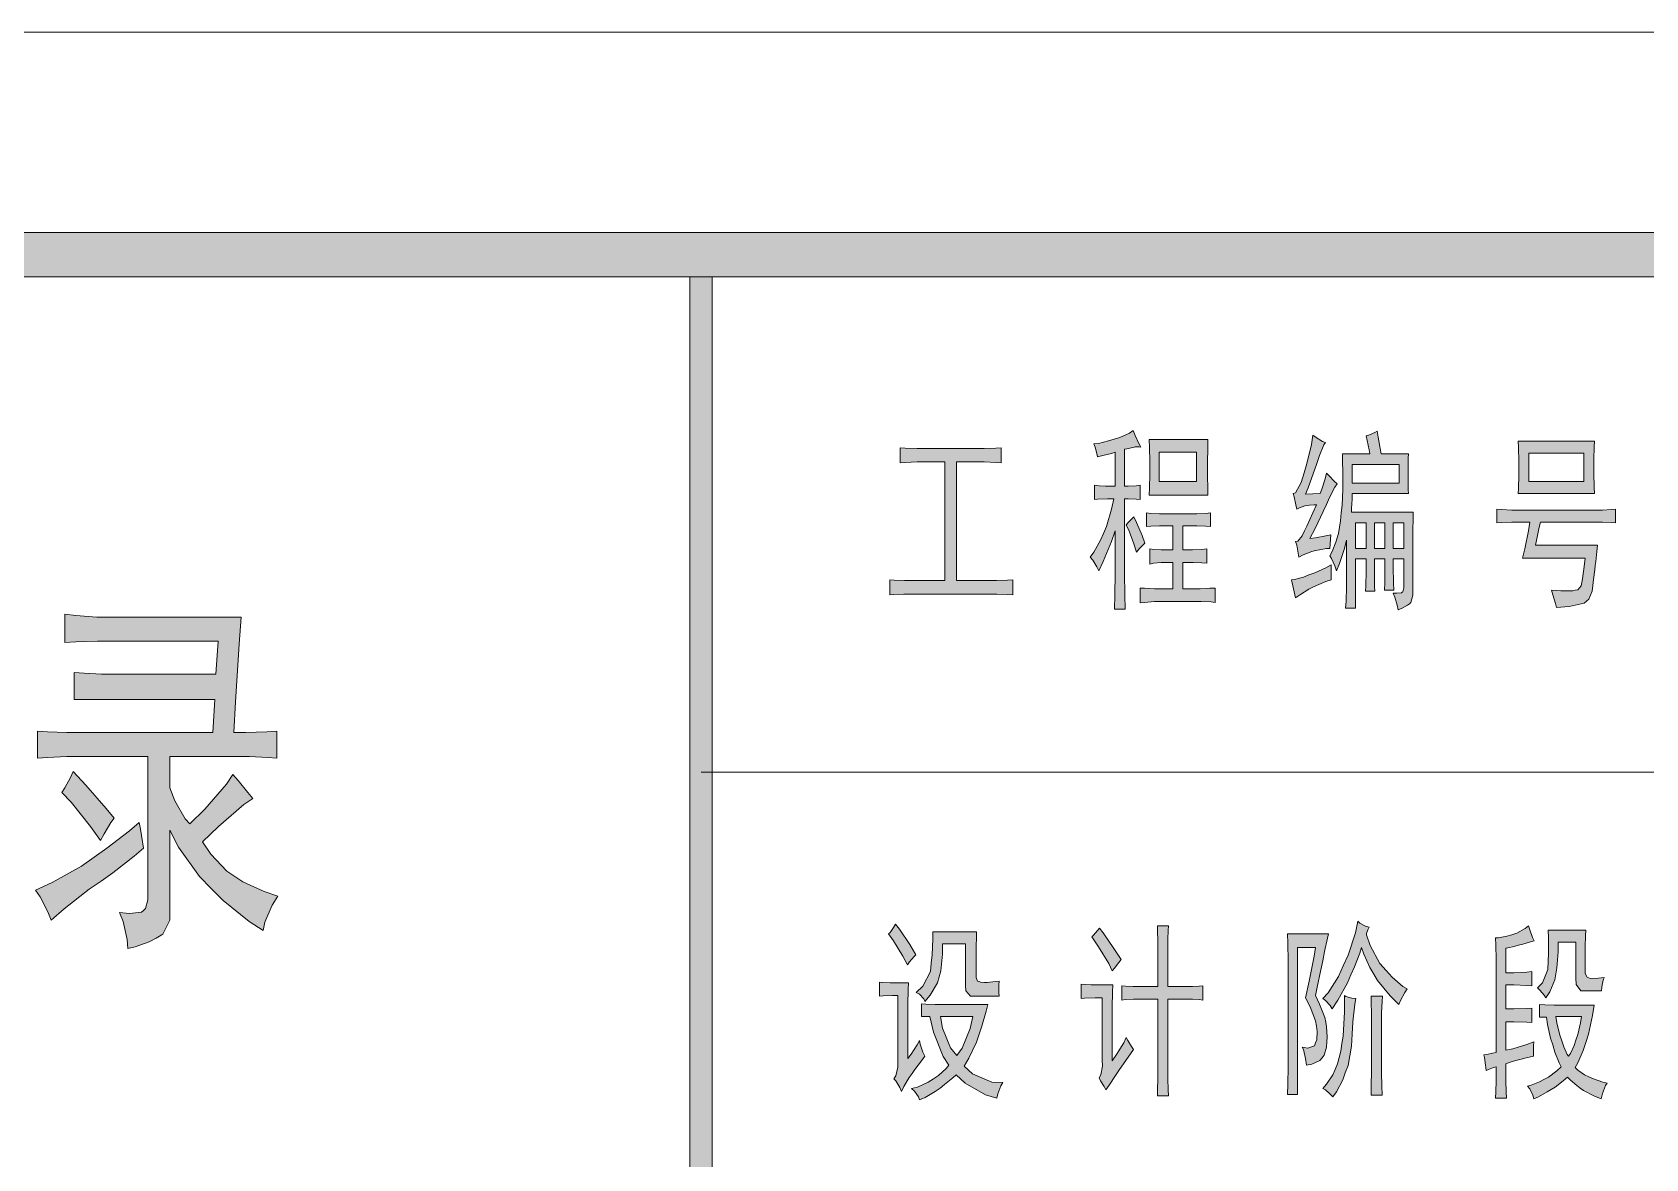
# Model space of a CAD drawing. Header units: millimetres. Extents: x 0 to 207, y 0 to 293.
# Drawn here: x 139.89 to 175.61, y 267.7 to 292.64 of the extents above; entities that cross this region are included whole.
import ezdxf

# ---------------------------------------------------------------- set-up
doc = ezdxf.new("R2010")
doc.units = ezdxf.units.MM

msp = doc.modelspace()

# ---------------------------------------------------------------- hatches: boundary and pattern name
h = msp.add_hatch(color=0)
h.dxf.hatch_style = 2
h.paths.add_polyline_path([(202.483861, 288.208861), (201.499611, 287.224611), (25.124833, 287.224611), (24.140583, 288.208861)])
h = msp.add_hatch(color=0)
h.dxf.hatch_style = 2
h.paths.add_polyline_path([(154.449639, 287.224611), (154.943528, 287.224611), (154.943528, 242.883972), (154.449639, 242.883972)])
h = msp.add_hatch(color=0)
h.dxf.hatch_style = 2
h.paths.add_polyline_path([(163.392556, 283.5275), (163.491333, 283.541611), (163.717111, 283.598056), (163.840583, 283.633333), (163.967583, 283.672139), (164.17925, 283.767389), (164.263917, 283.823833), (164.30625, 283.718), (164.387389, 283.534556), (164.429722, 283.460472), (164.387389, 283.467528), (164.302722, 283.464), (164.260389, 283.449889), (164.214528, 283.439306), (164.119278, 283.418139), (164.066361, 283.411083), (164.066361, 282.596167), (164.1475, 282.596167), (164.323889, 282.603222), (164.415611, 282.613806), (164.415611, 282.296306), (164.323889, 282.306889), (164.1475, 282.313944), (164.066361, 282.313944), (164.066361, 280.853444), (164.066361, 280.67), (164.073417, 280.179639), (164.080472, 279.872722), (163.847639, 279.872722), (163.851167, 280.179639), (163.858222, 280.662944), (163.858222, 280.835806), (163.858222, 281.601333), (163.777083, 281.3685), (163.597167, 280.927528), (163.498389, 280.719389), (163.456056, 280.804056), (163.364333, 280.952222), (163.311417, 281.01925), (163.392556, 281.135667), (163.537194, 281.40025), (163.604222, 281.548417), (163.667722, 281.700111), (163.784139, 282.081111), (163.833528, 282.313944), (163.688889, 282.313944), (163.473694, 282.306889), (163.406667, 282.296306), (163.406667, 282.613806), (163.505444, 282.603222), (163.650083, 282.596167), (163.695944, 282.596167), (163.858222, 282.596167), (163.858222, 283.344056), (163.784139, 283.319361), (163.590111, 283.269972), (163.473694, 283.245278), (163.456056, 283.319361), (163.41725, 283.460472)])
h = msp.add_hatch(color=0)
h.paths.add_polyline_path([(165.914917, 283.626278), (165.911389, 283.442833), (165.904333, 283.111222), (165.904333, 282.963056), (165.904333, 282.821944), (165.911389, 282.539722), (165.914917, 282.395083), (164.613167, 282.395083), (164.620222, 282.553833), (164.627278, 282.853694), (164.627278, 282.994806), (164.627278, 283.135917), (164.620222, 283.449889), (164.613167, 283.626278)])
h.paths.add_polyline_path([(165.660917, 282.694944), (165.660917, 283.344056), (164.835417, 283.344056), (164.835417, 282.694944)])
h = msp.add_hatch(color=0)
h.dxf.hatch_style = 2
h.paths.add_polyline_path([(168.518417, 283.55925), (168.483139, 283.509861), (168.384361, 283.269972), (168.317333, 283.075944), (168.250306, 282.885444), (168.130361, 282.553833), (168.077444, 282.412722), (168.402, 282.430361), (168.437278, 282.529139), (168.507833, 282.754917), (168.543111, 282.878389), (168.596028, 282.821944), (168.712444, 282.705528), (168.775944, 282.645556), (168.723028, 282.571472), (168.603083, 282.342167), (168.536056, 282.190472), (168.469028, 282.03525), (168.285583, 281.657778), (168.169167, 281.435528), (168.292639, 281.449639), (168.525472, 281.491972), (168.634833, 281.516667), (168.613667, 281.216806), (168.543111, 281.20975), (168.384361, 281.185056), (168.299694, 281.167417), (168.2115, 281.149778), (168.024528, 281.075694), (167.92575, 281.01925), (167.915167, 281.110972), (167.879889, 281.283833), (167.855194, 281.3685), (167.904583, 281.375556), (168.003361, 281.491972), (168.05275, 281.601333), (168.105667, 281.707167), (168.239722, 281.999972), (168.320861, 282.179889), (168.267944, 282.179889), (168.165639, 282.172833), (168.112722, 282.165778), (168.059806, 282.155194), (167.943389, 282.112861), (167.879889, 282.081111), (167.86225, 282.179889), (167.823444, 282.356278), (167.79875, 282.430361), (167.855194, 282.448), (167.978667, 282.673778), (168.042167, 282.885444), (168.105667, 283.097111), (168.204444, 283.516917), (168.239722, 283.725056), (168.310278, 283.668611), (168.447861, 283.583944)])
h = msp.add_hatch(color=0)
h.paths.add_polyline_path([(169.657889, 283.809722), (169.682583, 283.675667), (169.728444, 283.425194), (169.749611, 283.308778), (170.356389, 283.308778), (170.349333, 283.21), (170.345806, 282.98775), (170.345806, 282.86075), (170.345806, 282.737278), (170.349333, 282.522083), (170.356389, 282.430361), (169.111083, 282.430361), (169.107556, 282.306889), (169.093444, 282.09875), (169.089917, 282.014083), (170.458694, 282.014083), (170.455167, 281.883556), (170.448111, 281.601333), (170.448111, 281.449639), (170.448111, 280.303111), (170.448111, 280.179639), (170.409306, 280.020889), (170.374028, 279.989139), (170.335222, 279.957389), (170.21175, 279.890361), (170.123556, 279.855083), (170.105917, 279.957389), (170.053, 280.137306), (170.017722, 280.221972), (170.098861, 280.221972), (170.197639, 280.232556), (170.215278, 280.246667), (170.232917, 280.25725), (170.250556, 280.345444), (170.250556, 280.419528), (170.250556, 280.983972), (170.017722, 280.983972), (170.017722, 280.804056), (170.024778, 280.454806), (170.031833, 280.289), (169.820167, 280.289), (169.827222, 280.454806), (169.834278, 280.804056), (169.834278, 280.983972), (169.601444, 280.983972), (169.601444, 280.726444), (169.604972, 280.370139), (169.612028, 280.271361), (169.403889, 280.271361), (169.407417, 280.370139), (169.414472, 280.726444), (169.414472, 280.983972), (169.181639, 280.983972), (169.181639, 279.890361), (168.959389, 279.890361), (168.9735, 280.045583), (168.984083, 280.356028), (168.984083, 280.504194), (168.984083, 281.40025), (168.938222, 281.216806), (168.828861, 280.878139), (168.761833, 280.719389), (168.723028, 280.82875), (168.648944, 280.994556), (168.613667, 281.051), (168.663056, 281.149778), (168.747722, 281.350861), (168.775944, 281.449639), (168.804167, 281.548417), (168.850028, 281.823583), (168.867667, 281.999972), (168.885306, 282.172833), (168.902944, 282.522083), (168.902944, 282.694944), (168.902944, 282.871333), (168.895889, 283.17825), (168.892361, 283.308778), (169.495611, 283.308778), (169.485028, 283.4005), (169.442694, 283.601583), (169.414472, 283.707417), (169.488556, 283.732111), (169.612028, 283.785028)])
h.paths.add_polyline_path([(170.14825, 282.663194), (170.14825, 283.075944), (169.111083, 283.075944), (169.111083, 282.663194)])
h.paths.add_polyline_path([(169.834278, 281.216806), (169.834278, 281.78125), (169.601444, 281.78125), (169.601444, 281.216806)])
h.paths.add_polyline_path([(170.250556, 281.216806), (170.250556, 281.78125), (170.017722, 281.78125), (170.017722, 281.216806)])
h.paths.add_polyline_path([(169.414472, 281.216806), (169.414472, 281.78125), (169.181639, 281.78125), (169.181639, 281.216806)])
h = msp.add_hatch(color=0)
h.paths.add_polyline_path([(174.469778, 283.591), (174.46625, 283.467528), (174.459194, 283.185306), (174.459194, 283.026556), (174.459194, 282.871333), (174.46625, 282.571472), (174.469778, 282.430361), (172.7835, 282.430361), (172.790556, 282.546778), (172.797611, 282.821944), (172.797611, 282.977167), (172.797611, 283.142972), (172.790556, 283.449889), (172.7835, 283.591)])
h.paths.add_polyline_path([(174.236944, 282.694944), (174.236944, 283.326417), (173.016333, 283.326417), (173.016333, 282.694944)])
h = msp.add_hatch(color=0)
h.dxf.hatch_style = 2
h.paths.add_polyline_path([(160.824333, 283.425194), (160.965444, 283.425194), (161.219444, 283.435778), (161.335861, 283.442833), (161.335861, 283.111222), (161.219444, 283.118278), (160.965444, 283.128861), (160.824333, 283.128861), (160.348083, 283.128861), (160.348083, 280.504194), (161.103028, 280.504194), (161.237083, 280.504194), (161.4805, 280.51125), (161.593389, 280.521833), (161.593389, 280.186694), (161.4805, 280.197278), (161.244139, 280.204333), (161.117139, 280.204333), (159.314444, 280.204333), (159.187444, 280.204333), (158.965194, 280.197278), (158.873472, 280.186694), (158.873472, 280.521833), (158.97225, 280.51125), (159.198028, 280.504194), (159.325028, 280.504194), (160.094083, 280.504194), (160.094083, 283.128861), (159.628417, 283.128861), (159.476722, 283.128861), (159.215667, 283.118278), (159.106306, 283.111222), (159.106306, 283.442833), (159.215667, 283.435778), (159.476722, 283.425194), (159.628417, 283.425194)])
h = msp.add_hatch(color=0)
h.dxf.hatch_style = 2
h.paths.add_polyline_path([(164.278028, 281.915306), (164.334472, 281.791833), (164.457944, 281.499028), (164.521444, 281.333222), (164.486167, 281.301472), (164.394444, 281.202694), (164.334472, 281.135667), (164.278028, 281.319111), (164.161611, 281.615444), (164.101639, 281.731861), (164.136917, 281.774194), (164.225111, 281.865917)])
h = msp.add_hatch(color=0)
h.dxf.hatch_style = 2
h.paths.add_polyline_path([(165.579778, 281.982333), (165.6715, 281.982333), (165.869056, 281.989389), (165.974889, 281.999972), (165.974889, 281.700111), (165.869056, 281.707167), (165.6715, 281.71775), (165.579778, 281.71775), (165.357528, 281.71775), (165.357528, 281.185056), (165.484528, 281.185056), (165.572722, 281.185056), (165.777333, 281.192111), (165.89375, 281.202694), (165.89375, 280.885194), (165.777333, 280.895778), (165.590361, 280.902833), (165.519806, 280.902833), (165.357528, 280.902833), (165.357528, 280.32075), (165.636222, 280.32075), (165.742056, 280.32075), (165.960778, 280.331333), (166.077194, 280.338389), (166.077194, 280.020889), (165.985472, 280.031472), (165.763222, 280.038528), (165.636222, 280.038528), (164.856583, 280.038528), (164.729583, 280.038528), (164.510861, 280.020889), (164.415611, 280.006778), (164.415611, 280.338389), (164.510861, 280.331333), (164.729583, 280.32075), (164.856583, 280.32075), (165.135278, 280.32075), (165.135278, 280.902833), (164.973, 280.902833), (164.881278, 280.902833), (164.708417, 280.885194), (164.627278, 280.867556), (164.627278, 281.202694), (164.708417, 281.192111), (164.881278, 281.185056), (164.973, 281.185056), (165.135278, 281.185056), (165.135278, 281.71775), (164.951833, 281.71775), (164.846, 281.71775), (164.648444, 281.707167), (164.556722, 281.700111), (164.556722, 281.999972), (164.648444, 281.989389), (164.846, 281.982333), (164.951833, 281.982333)])
h = msp.add_hatch(color=0)
h.dxf.hatch_style = 2
h.paths.add_polyline_path([(174.540333, 282.063472), (174.649694, 282.063472), (174.84725, 282.074056), (174.935444, 282.081111), (174.935444, 281.78125), (174.84725, 281.791833), (174.649694, 281.798889), (174.540333, 281.798889), (173.273861, 281.798889), (173.249167, 281.682472), (173.19625, 281.424944), (173.168028, 281.283833), (174.540333, 281.283833), (174.522694, 281.149778), (174.498, 280.927528), (174.487417, 280.835806), (174.480361, 280.744083), (174.452139, 280.525361), (174.4345, 280.394833), (174.416861, 280.267833), (174.349833, 280.091444), (174.296917, 280.045583), (174.244, 280.00325), (173.912389, 279.932694), (173.633694, 279.904472), (173.609, 279.996194), (173.552556, 280.186694), (173.517278, 280.289), (173.725417, 280.278417), (173.99, 280.278417), (174.046444, 280.289), (174.102889, 280.296056), (174.173444, 280.38425), (174.191083, 280.461861), (174.208722, 280.543), (174.244, 280.811111), (174.261639, 281.001611), (172.87875, 281.001611), (172.931667, 281.202694), (173.012806, 281.601333), (173.041028, 281.798889), (172.762333, 281.798889), (172.638861, 281.798889), (172.413083, 281.791833), (172.30725, 281.78125), (172.30725, 282.081111), (172.413083, 282.074056), (172.638861, 282.063472), (172.762333, 282.063472)])
h = msp.add_hatch(color=0)
h.dxf.hatch_style = 2
h.paths.add_polyline_path([(168.645417, 280.853444), (168.641889, 280.761722), (168.641889, 280.595917), (168.645417, 280.521833), (168.525472, 280.4795), (168.317333, 280.394833), (168.236194, 280.356028), (168.151528, 280.313694), (167.961028, 280.197278), (167.855194, 280.123194), (167.763472, 280.521833), (167.834028, 280.528889), (168.028056, 280.581806), (168.151528, 280.627667), (168.278528, 280.673528), (168.525472, 280.786417)])
h = msp.add_hatch(color=0)
h.dxf.hatch_style = 2
h.paths.add_polyline_path([(140.821833, 277.868944), (140.821833, 278.465139), (141.040556, 278.451028), (141.425083, 278.433389), (141.587361, 278.433389), (143.958028, 278.433389), (144.003889, 279.163639), (141.566194, 279.163639), (141.333361, 279.163639), (140.857111, 279.146), (140.610167, 279.131889), (140.610167, 279.759833), (140.857111, 279.728083), (141.31925, 279.696333), (141.5415, 279.696333), (144.515417, 279.696333), (144.469556, 279.096611), (144.388417, 277.819556), (144.353139, 277.138694), (144.610667, 277.138694), (145.086917, 277.156333), (145.305639, 277.170444), (145.305639, 276.57425), (145.108083, 276.588361), (144.702389, 276.606), (144.49425, 276.606), (142.934972, 276.606), (142.934972, 275.911028), (143.051389, 275.625278), (143.273639, 275.230167), (143.379472, 275.11375), (143.714611, 275.445361), (144.190861, 275.992167), (144.331972, 276.207361), (144.448389, 276.076833), (144.667111, 275.808722), (144.772944, 275.678194), (144.575389, 275.544139), (144.018, 275.060833), (143.658167, 274.715111), (143.841611, 274.447), (144.201444, 274.066), (144.377833, 273.949583), (144.550694, 273.833167), (145.026944, 273.617972), (145.330333, 273.519194), (145.203333, 273.318111), (145.041056, 272.937111), (145.005778, 272.753667), (144.691806, 272.95475), (144.116778, 273.416889), (143.855722, 273.685), (143.591139, 273.949583), (143.132528, 274.598694), (142.934972, 274.979694), (142.934972, 273.219333), (142.934972, 272.9865), (142.783278, 272.672528), (142.635111, 272.587861), (142.483417, 272.506722), (142.169444, 272.390306), (142.007167, 272.355028), (141.993056, 272.556111), (141.901333, 272.95475), (141.820194, 273.152306), (142.042444, 273.134667), (142.307028, 273.162889), (142.356417, 273.201694), (142.402278, 273.244028), (142.448139, 273.434528), (142.448139, 273.586222), (142.448139, 276.606), (140.867694, 276.606), (140.659556, 276.606), (140.229167, 276.588361), (140.006917, 276.57425), (140.006917, 277.170444), (140.229167, 277.156333), (140.659556, 277.138694), (140.867694, 277.138694), (143.887472, 277.138694), (143.936861, 277.868944)])
h = msp.add_hatch(color=0)
h.dxf.hatch_style = 2
h.paths.add_polyline_path([(140.797139, 276.274389), (141.075833, 275.974528), (141.530917, 275.459472), (141.703778, 275.244278), (141.633222, 275.1455), (141.481528, 274.895028), (141.400389, 274.746861), (141.181667, 275.060833), (140.751278, 275.593528), (140.543139, 275.808722), (140.610167, 275.911028), (140.740694, 276.140333)])
h = msp.add_hatch(color=0)
h.dxf.hatch_style = 2
h.paths.add_polyline_path([(142.356417, 274.581056), (142.14475, 274.397611), (141.675556, 274.03425), (141.4145, 273.850806), (141.153444, 273.667361), (140.599583, 273.236972), (140.310306, 272.9865), (140.23975, 273.169944), (140.066889, 273.501556), (139.961056, 273.649722), (140.331472, 273.815528), (140.984111, 274.182417), (141.262806, 274.379972), (141.5415, 274.581056), (142.042444, 274.962056), (142.261167, 275.1455), (142.285861, 274.997333), (142.331722, 274.715111)])
h = msp.add_hatch(color=0)
h.dxf.hatch_style = 2
h.paths.add_polyline_path([(158.996944, 272.894778), (159.088667, 272.785417), (159.314444, 272.44675), (159.4485, 272.213917), (159.402639, 272.171583), (159.310917, 272.062222), (159.261528, 271.998722), (159.16275, 272.189222), (158.954611, 272.527889), (158.84525, 272.679583), (158.880528, 272.711333), (158.954611, 272.820694)])
h = msp.add_hatch(color=0)
h.dxf.hatch_style = 2
h.paths.add_polyline_path([(164.807194, 271.515417), (164.807194, 272.344444), (164.807194, 272.51025), (164.800139, 272.767778), (164.796611, 272.8595), (165.040028, 272.8595), (165.032972, 272.753667), (165.029444, 272.563167), (165.029444, 272.4785), (165.029444, 271.515417), (165.505694, 271.515417), (165.572722, 271.515417), (165.724417, 271.522472), (165.805556, 271.533056), (165.805556, 271.215556), (165.720889, 271.226139), (165.572722, 271.233194), (165.516278, 271.233194), (165.029444, 271.233194), (165.029444, 269.571611), (165.029444, 269.472833), (165.032972, 269.232944), (165.040028, 269.091833), (164.796611, 269.091833), (164.800139, 269.232944), (164.807194, 269.465778), (164.807194, 269.5575), (164.807194, 271.233194), (164.355639, 271.233194), (164.267444, 271.233194), (164.091056, 271.226139), (164.006389, 271.215556), (164.006389, 271.533056), (164.091056, 271.522472), (164.256861, 271.515417), (164.330944, 271.515417)])
h = msp.add_hatch(color=0)
h.dxf.hatch_style = 2
h.paths.add_polyline_path([(169.421528, 272.661944), (169.502667, 272.422056), (169.721389, 272.026944), (169.858972, 271.871722), (169.993028, 271.720028), (170.229389, 271.515417), (170.328167, 271.466028), (170.271722, 271.381361), (170.176472, 271.2085), (170.141194, 271.116778), (169.950694, 271.307278), (169.672, 271.645944), (169.583806, 271.790583), (169.495611, 271.935222), (169.365083, 272.228028), (169.315694, 272.379722), (169.276889, 272.25625), (169.156944, 271.952861), (169.079333, 271.772944), (169.001722, 271.593028), (168.793583, 271.215556), (168.666583, 271.018), (168.620722, 271.092083), (168.514889, 271.2085), (168.458444, 271.250833), (168.578389, 271.374306), (168.804167, 271.734139), (168.91, 271.974028), (169.015833, 272.210389), (169.178111, 272.704278), (169.234556, 272.961806), (169.280417, 272.919472), (169.403889, 272.852444), (169.4815, 272.82775), (169.456806, 272.767778), (169.428583, 272.686639)])
h = msp.add_hatch(color=0)
h.dxf.hatch_style = 2
h.paths.add_polyline_path([(173.139806, 272.527889), (173.058667, 272.503194), (172.882278, 272.453806), (172.787028, 272.429111), (172.691778, 272.404417), (172.554194, 272.369139), (172.511861, 272.362083), (172.511861, 271.815278), (172.68825, 271.815278), (172.974, 271.832917), (173.083361, 271.847028), (173.083361, 271.533056), (172.974, 271.540111), (172.68825, 271.550694), (172.511861, 271.550694), (172.511861, 271.018), (172.68825, 271.018), (172.974, 271.025056), (173.083361, 271.035639), (173.083361, 270.718139), (172.974, 270.728722), (172.68825, 270.735778), (172.511861, 270.735778), (172.511861, 270.104306), (172.663556, 270.136056), (172.974, 270.227778), (173.129222, 270.28775), (173.122167, 270.203083), (173.118639, 270.047861), (173.118639, 269.97025), (172.956361, 269.9385), (172.652972, 269.853833), (172.511861, 269.804444), (172.511861, 269.522222), (172.511861, 269.423444), (172.518917, 269.183556), (172.525972, 269.042444), (172.282556, 269.042444), (172.286083, 269.183556), (172.293139, 269.423444), (172.293139, 269.522222), (172.293139, 269.737417), (172.233167, 269.723306), (172.123806, 269.680972), (172.070889, 269.656278), (172.060306, 269.772694), (172.035611, 269.945556), (172.025028, 270.005528), (172.085, 270.012583), (172.215528, 270.037278), (172.293139, 270.054917), (172.293139, 271.981083), (172.293139, 272.122194), (172.286083, 272.429111), (172.282556, 272.594917), (172.349583, 272.594917), (172.5295, 272.626667), (172.642389, 272.661944), (172.75175, 272.693694), (172.938722, 272.796), (173.012806, 272.8595), (173.0375, 272.767778), (173.101, 272.601972)])
h = msp.add_hatch(color=0)
h.dxf.hatch_style = 2
h.paths.add_polyline_path([(160.760833, 271.300222), (160.662056, 271.300222), (160.55975, 271.416639), (160.552694, 271.533056), (160.552694, 272.460861), (160.041167, 272.460861), (160.041167, 272.228028), (160.002361, 271.864667), (159.967083, 271.730611), (159.928278, 271.600083), (159.769528, 271.324917), (159.646056, 271.183806), (159.624889, 271.24025), (159.529639, 271.342556), (159.459083, 271.381361), (159.60725, 271.522472), (159.773056, 271.847028), (159.790694, 272.030472), (159.811861, 272.213917), (159.825972, 272.563167), (159.822444, 272.728972), (160.796111, 272.728972), (160.792583, 272.626667), (160.785528, 272.379722), (160.785528, 272.228028), (160.785528, 271.78), (160.785528, 271.7165), (160.817278, 271.635361), (160.849028, 271.624778), (160.880778, 271.610667), (160.9725, 271.603611), (161.028944, 271.607139), (161.088917, 271.610667), (161.222972, 271.624778), (161.297056, 271.631833), (161.286472, 271.550694), (161.286472, 271.381361), (161.297056, 271.300222)])
h = msp.add_hatch(color=0)
h.dxf.hatch_style = 2
h.paths.add_polyline_path([(163.516028, 272.810111), (163.593639, 272.704278), (163.83, 272.355028), (163.992278, 272.115139), (163.942889, 272.048111), (163.844111, 271.921111), (163.794722, 271.864667), (163.720639, 272.023417), (163.494861, 272.397361), (163.343167, 272.612556), (163.381972, 272.654889), (163.470167, 272.753667)])
h = msp.add_hatch(color=0)
h.dxf.hatch_style = 2
h.paths.add_polyline_path([(168.585444, 272.679583), (168.56075, 272.587861), (168.49725, 272.291528), (168.458444, 272.086917), (168.416111, 271.885833), (168.334972, 271.497778), (168.292639, 271.317861), (168.387889, 271.123833), (168.500778, 270.831028), (168.521944, 270.728722), (168.539583, 270.622889), (168.557222, 270.404167), (168.550167, 270.28775), (168.543111, 270.171333), (168.490194, 269.994944), (168.440806, 269.9385), (168.391417, 269.878528), (168.218556, 269.797389), (168.095083, 269.772694), (168.073917, 269.920861), (168.028056, 270.121944), (168.003361, 270.171333), (168.126833, 270.153694), (168.275, 270.203083), (168.299694, 270.270111), (168.327917, 270.337139), (168.334972, 270.520583), (168.317333, 270.637), (168.299694, 270.753417), (168.176222, 271.067389), (168.073917, 271.264944), (168.155056, 271.631833), (168.264417, 272.189222), (168.292639, 272.379722), (167.897528, 272.379722), (167.897528, 269.123583), (167.678806, 269.123583), (167.682333, 269.349361), (167.689389, 269.737417), (167.689389, 269.90675), (167.689389, 271.882306), (167.689389, 272.072806), (167.682333, 272.471444), (167.678806, 272.679583)])
h = msp.add_hatch(color=0)
h.dxf.hatch_style = 2
h.paths.add_polyline_path([(174.279278, 272.760722), (174.27575, 272.63725), (174.268694, 272.404417), (174.268694, 272.295056), (174.268694, 271.882306), (174.268694, 271.804694), (174.3075, 271.720028), (174.342778, 271.705917), (174.381583, 271.695333), (174.554444, 271.698861), (174.6885, 271.7165), (174.663806, 271.656528), (174.635583, 271.508361), (174.628528, 271.416639), (174.268694, 271.416639), (174.169917, 271.416639), (174.064083, 271.55775), (174.060556, 271.698861), (174.060556, 272.496139), (173.665444, 272.496139), (173.665444, 272.280944), (173.64075, 271.931694), (173.616056, 271.797639), (173.594889, 271.663583), (173.485528, 271.399), (173.397333, 271.264944), (173.355, 271.324917), (173.263278, 271.434278), (173.210361, 271.483667), (173.319722, 271.600083), (173.436139, 271.892889), (173.443194, 272.072806), (173.45025, 272.249194), (173.45025, 272.594917), (173.443194, 272.760722)])
h = msp.add_hatch(color=0)
h.dxf.hatch_style = 2
h.paths.add_polyline_path([(159.286222, 271.600083), (159.279167, 271.448389), (159.275639, 271.116778), (159.275639, 270.933333), (159.275639, 269.920861), (159.349722, 270.019639), (159.476722, 270.220722), (159.529639, 270.3195), (159.547278, 270.238361), (159.60725, 270.061972), (159.646056, 269.97025), (159.571972, 269.871472), (159.430861, 269.680972), (159.367361, 269.58925), (159.303861, 269.497528), (159.187444, 269.299972), (159.134528, 269.190611), (159.095722, 269.282333), (159.007528, 269.423444), (158.961667, 269.472833), (159.007528, 269.539861), (159.053389, 269.730361), (159.053389, 269.853833), (159.053389, 271.317861), (158.933444, 271.317861), (158.728833, 271.307278), (158.647694, 271.300222), (158.647694, 271.614194), (158.721778, 271.607139), (158.880528, 271.600083), (158.961667, 271.600083)])
h = msp.add_hatch(color=0)
h.dxf.hatch_style = 2
h.paths.add_polyline_path([(163.808833, 271.550694), (163.801778, 271.391944), (163.794722, 271.060333), (163.794722, 270.883944), (163.794722, 269.871472), (163.8935, 270.012583), (164.05225, 270.270111), (164.108694, 270.386528), (164.143972, 270.3195), (164.225111, 270.188972), (164.270972, 270.121944), (163.946417, 269.656278), (163.872333, 269.546917), (163.727694, 269.331722), (163.657139, 269.225889), (163.614806, 269.299972), (163.540722, 269.4305), (163.505444, 269.490472), (163.547778, 269.5575), (163.579528, 269.755056), (163.576, 269.889111), (163.576, 271.264944), (163.41725, 271.264944), (163.184417, 271.257889), (163.110333, 271.250833), (163.110333, 271.564806), (163.202056, 271.55775), (163.332583, 271.550694), (163.364333, 271.550694)])
h = msp.add_hatch(color=0)
h.paths.add_polyline_path([(159.5755, 271.134417), (159.67075, 271.123833), (159.878889, 271.116778), (159.995306, 271.116778), (161.043056, 271.116778), (161.007778, 270.968611), (160.909, 270.640528), (160.849028, 270.460611), (160.789056, 270.284222), (160.62325, 269.931444), (160.517417, 269.755056), (160.704389, 269.582194), (161.134778, 269.39875), (161.378194, 269.391694), (161.332333, 269.314083), (161.261778, 269.141222), (161.240611, 269.042444), (160.990139, 269.116528), (160.542111, 269.374056), (160.344556, 269.5575), (160.266944, 269.490472), (160.087028, 269.345833), (159.984722, 269.264694), (159.878889, 269.187083), (159.653111, 269.056556), (159.529639, 269.007167), (159.508472, 269.074194), (159.420278, 269.197667), (159.356778, 269.257639), (159.483778, 269.289389), (159.723667, 269.39875), (159.840083, 269.472833), (159.952972, 269.546917), (160.122306, 269.698611), (160.182278, 269.772694), (160.05175, 269.963194), (159.843611, 270.502944), (159.762472, 270.852194), (159.5755, 270.852194)])
h.paths.add_polyline_path([(160.355139, 269.987889), (160.471556, 270.153694), (160.651472, 270.587611), (160.714972, 270.852194), (159.995306, 270.852194), (160.037639, 270.594667), (160.217556, 270.16075)])
h = msp.add_hatch(color=0)
h.dxf.hatch_style = 2
h.paths.add_polyline_path([(169.188694, 271.250833), (169.167528, 271.123833), (169.125194, 270.73225), (169.107556, 270.460611), (169.089917, 270.1925), (169.015833, 269.765639), (168.955861, 269.606889), (168.899417, 269.448139), (168.758306, 269.183556), (168.677167, 269.074194), (168.62425, 269.134167), (168.514889, 269.225889), (168.458444, 269.257639), (168.543111, 269.349361), (168.680694, 269.561028), (168.730083, 269.680972), (168.779472, 269.800917), (168.853556, 270.086667), (168.881778, 270.252472), (168.906472, 270.418278), (168.934694, 270.950972), (168.934694, 271.317861), (168.969972, 271.293167), (169.096972, 271.257889)])
h = msp.add_hatch(color=0)
h.dxf.hatch_style = 2
h.paths.add_polyline_path([(169.781361, 271.300222), (169.770778, 271.183806), (169.760194, 270.933333), (169.760194, 270.802806), (169.760194, 269.688028), (169.760194, 269.606889), (169.763722, 269.314083), (169.770778, 269.109472), (169.527361, 269.109472), (169.530889, 269.331722), (169.537944, 269.631583), (169.537944, 269.705667), (169.537944, 270.802806), (169.537944, 270.919222), (169.530889, 271.166167), (169.527361, 271.300222)])
h = msp.add_hatch(color=0)
h.paths.add_polyline_path([(174.46625, 271.099139), (174.430972, 270.869833), (174.33925, 270.457083), (174.279278, 270.277167), (174.222833, 270.100778), (174.106417, 269.822083), (174.046444, 269.723306), (174.099361, 269.663333), (174.251056, 269.561028), (174.349833, 269.515167), (174.448611, 269.469306), (174.653222, 269.39875), (174.755528, 269.374056), (174.716722, 269.324667), (174.646167, 269.148278), (174.617944, 269.024806), (174.459194, 269.091833), (174.226361, 269.211778), (174.152278, 269.264694), (174.078194, 269.321139), (173.937083, 269.441083), (173.873583, 269.508111), (173.781861, 269.423444), (173.598417, 269.285861), (173.51375, 269.232944), (173.425556, 269.180028), (173.235056, 269.074194), (173.129222, 269.024806), (173.104528, 269.109472), (173.0375, 269.250583), (172.991639, 269.307028), (173.072778, 269.331722), (173.252694, 269.405806), (173.351472, 269.455194), (173.45025, 269.508111), (173.64075, 269.649222), (173.732472, 269.737417), (173.686611, 269.822083), (173.594889, 270.061972), (173.549028, 270.220722), (173.499639, 270.368889), (173.432611, 270.675806), (173.407917, 270.834556), (173.369111, 270.834556), (173.2915, 270.834556), (173.256222, 270.834556), (173.256222, 271.116778), (173.369111, 271.109722), (173.57725, 271.099139), (173.676028, 271.099139)])
h.paths.add_polyline_path([(173.616056, 270.852194), (173.64075, 270.711083), (173.707778, 270.439444), (173.750111, 270.312444), (173.795972, 270.181917), (173.866528, 270.012583), (173.898278, 269.97025), (173.937083, 270.030222), (174.018222, 270.206611), (174.060556, 270.330083), (174.099361, 270.450028), (174.162861, 270.711083), (174.187556, 270.852194), (173.676028, 270.852194)])

# ---------------------------------------------------------------- linework, layer by layer
at = {"color": 0, "lineweight": 0}
for points in [[(0, 0), (206.918278, 0), (206.918278, 292.643278), (0, 292.643278)], [(202.483861, 288.208861), (201.499611, 287.224611), (25.124833, 287.224611), (24.140583, 288.208861)], [(154.449639, 287.224611), (154.943528, 287.224611), (154.943528, 242.883972), (154.449639, 242.883972)], [(163.392556, 283.5275), (163.491333, 283.541611), (163.717111, 283.598056), (163.840583, 283.633333), (163.967583, 283.672139), (164.17925, 283.767389), (164.263917, 283.823833), (164.30625, 283.718), (164.387389, 283.534556), (164.429722, 283.460472), (164.387389, 283.467528), (164.302722, 283.464), (164.260389, 283.449889), (164.214528, 283.439306), (164.119278, 283.418139), (164.066361, 283.411083), (164.066361, 282.596167), (164.1475, 282.596167), (164.323889, 282.603222), (164.415611, 282.613806), (164.415611, 282.296306), (164.323889, 282.306889), (164.1475, 282.313944), (164.066361, 282.313944), (164.066361, 280.853444), (164.066361, 280.67), (164.073417, 280.179639), (164.080472, 279.872722), (163.847639, 279.872722), (163.851167, 280.179639), (163.858222, 280.662944), (163.858222, 280.835806), (163.858222, 281.601333), (163.777083, 281.3685), (163.597167, 280.927528), (163.498389, 280.719389), (163.456056, 280.804056), (163.364333, 280.952222), (163.311417, 281.01925), (163.392556, 281.135667), (163.537194, 281.40025), (163.604222, 281.548417), (163.667722, 281.700111), (163.784139, 282.081111), (163.833528, 282.313944), (163.688889, 282.313944), (163.473694, 282.306889), (163.406667, 282.296306), (163.406667, 282.613806), (163.505444, 282.603222), (163.650083, 282.596167), (163.695944, 282.596167), (163.858222, 282.596167), (163.858222, 283.344056), (163.784139, 283.319361), (163.590111, 283.269972), (163.473694, 283.245278), (163.456056, 283.319361), (163.41725, 283.460472)], [(165.914917, 283.626278), (165.911389, 283.442833), (165.904333, 283.111222), (165.904333, 282.963056), (165.904333, 282.821944), (165.911389, 282.539722), (165.914917, 282.395083), (164.613167, 282.395083), (164.620222, 282.553833), (164.627278, 282.853694), (164.627278, 282.994806), (164.627278, 283.135917), (164.620222, 283.449889), (164.613167, 283.626278)], [(168.518417, 283.55925), (168.483139, 283.509861), (168.384361, 283.269972), (168.317333, 283.075944), (168.250306, 282.885444), (168.130361, 282.553833), (168.077444, 282.412722), (168.402, 282.430361), (168.437278, 282.529139), (168.507833, 282.754917), (168.543111, 282.878389), (168.596028, 282.821944), (168.712444, 282.705528), (168.775944, 282.645556), (168.723028, 282.571472), (168.603083, 282.342167), (168.536056, 282.190472), (168.469028, 282.03525), (168.285583, 281.657778), (168.169167, 281.435528), (168.292639, 281.449639), (168.525472, 281.491972), (168.634833, 281.516667), (168.613667, 281.216806), (168.543111, 281.20975), (168.384361, 281.185056), (168.299694, 281.167417), (168.2115, 281.149778), (168.024528, 281.075694), (167.92575, 281.01925), (167.915167, 281.110972), (167.879889, 281.283833), (167.855194, 281.3685), (167.904583, 281.375556), (168.003361, 281.491972), (168.05275, 281.601333), (168.105667, 281.707167), (168.239722, 281.999972), (168.320861, 282.179889), (168.267944, 282.179889), (168.165639, 282.172833), (168.112722, 282.165778), (168.059806, 282.155194), (167.943389, 282.112861), (167.879889, 282.081111), (167.86225, 282.179889), (167.823444, 282.356278), (167.79875, 282.430361), (167.855194, 282.448), (167.978667, 282.673778), (168.042167, 282.885444), (168.105667, 283.097111), (168.204444, 283.516917), (168.239722, 283.725056), (168.310278, 283.668611), (168.447861, 283.583944)], [(169.657889, 283.809722), (169.682583, 283.675667), (169.728444, 283.425194), (169.749611, 283.308778), (170.356389, 283.308778), (170.349333, 283.21), (170.345806, 282.98775), (170.345806, 282.86075), (170.345806, 282.737278), (170.349333, 282.522083), (170.356389, 282.430361), (169.111083, 282.430361), (169.107556, 282.306889), (169.093444, 282.09875), (169.089917, 282.014083), (170.458694, 282.014083), (170.455167, 281.883556), (170.448111, 281.601333), (170.448111, 281.449639), (170.448111, 280.303111), (170.448111, 280.179639), (170.409306, 280.020889), (170.374028, 279.989139), (170.335222, 279.957389), (170.21175, 279.890361), (170.123556, 279.855083), (170.105917, 279.957389), (170.053, 280.137306), (170.017722, 280.221972), (170.098861, 280.221972), (170.197639, 280.232556), (170.215278, 280.246667), (170.232917, 280.25725), (170.250556, 280.345444), (170.250556, 280.419528), (170.250556, 280.983972), (170.017722, 280.983972), (170.017722, 280.804056), (170.024778, 280.454806), (170.031833, 280.289), (169.820167, 280.289), (169.827222, 280.454806), (169.834278, 280.804056), (169.834278, 280.983972), (169.601444, 280.983972), (169.601444, 280.726444), (169.604972, 280.370139), (169.612028, 280.271361), (169.403889, 280.271361), (169.407417, 280.370139), (169.414472, 280.726444), (169.414472, 280.983972), (169.181639, 280.983972), (169.181639, 279.890361), (168.959389, 279.890361), (168.9735, 280.045583), (168.984083, 280.356028), (168.984083, 280.504194), (168.984083, 281.40025), (168.938222, 281.216806), (168.828861, 280.878139), (168.761833, 280.719389), (168.723028, 280.82875), (168.648944, 280.994556), (168.613667, 281.051), (168.663056, 281.149778), (168.747722, 281.350861), (168.775944, 281.449639), (168.804167, 281.548417), (168.850028, 281.823583), (168.867667, 281.999972), (168.885306, 282.172833), (168.902944, 282.522083), (168.902944, 282.694944), (168.902944, 282.871333), (168.895889, 283.17825), (168.892361, 283.308778), (169.495611, 283.308778), (169.485028, 283.4005), (169.442694, 283.601583), (169.414472, 283.707417), (169.488556, 283.732111), (169.612028, 283.785028)], [(174.469778, 283.591), (174.46625, 283.467528), (174.459194, 283.185306), (174.459194, 283.026556), (174.459194, 282.871333), (174.46625, 282.571472), (174.469778, 282.430361), (172.7835, 282.430361), (172.790556, 282.546778), (172.797611, 282.821944), (172.797611, 282.977167), (172.797611, 283.142972), (172.790556, 283.449889), (172.7835, 283.591)], [(160.824333, 283.425194), (160.965444, 283.425194), (161.219444, 283.435778), (161.335861, 283.442833), (161.335861, 283.111222), (161.219444, 283.118278), (160.965444, 283.128861), (160.824333, 283.128861), (160.348083, 283.128861), (160.348083, 280.504194), (161.103028, 280.504194), (161.237083, 280.504194), (161.4805, 280.51125), (161.593389, 280.521833), (161.593389, 280.186694), (161.4805, 280.197278), (161.244139, 280.204333), (161.117139, 280.204333), (159.314444, 280.204333), (159.187444, 280.204333), (158.965194, 280.197278), (158.873472, 280.186694), (158.873472, 280.521833), (158.97225, 280.51125), (159.198028, 280.504194), (159.325028, 280.504194), (160.094083, 280.504194), (160.094083, 283.128861), (159.628417, 283.128861), (159.476722, 283.128861), (159.215667, 283.118278), (159.106306, 283.111222), (159.106306, 283.442833), (159.215667, 283.435778), (159.476722, 283.425194), (159.628417, 283.425194)], [(165.660917, 282.694944), (165.660917, 283.344056), (164.835417, 283.344056), (164.835417, 282.694944)], [(174.236944, 282.694944), (174.236944, 283.326417), (173.016333, 283.326417), (173.016333, 282.694944)], [(170.14825, 282.663194), (170.14825, 283.075944), (169.111083, 283.075944), (169.111083, 282.663194)], [(164.278028, 281.915306), (164.334472, 281.791833), (164.457944, 281.499028), (164.521444, 281.333222), (164.486167, 281.301472), (164.394444, 281.202694), (164.334472, 281.135667), (164.278028, 281.319111), (164.161611, 281.615444), (164.101639, 281.731861), (164.136917, 281.774194), (164.225111, 281.865917)], [(165.579778, 281.982333), (165.6715, 281.982333), (165.869056, 281.989389), (165.974889, 281.999972), (165.974889, 281.700111), (165.869056, 281.707167), (165.6715, 281.71775), (165.579778, 281.71775), (165.357528, 281.71775), (165.357528, 281.185056), (165.484528, 281.185056), (165.572722, 281.185056), (165.777333, 281.192111), (165.89375, 281.202694), (165.89375, 280.885194), (165.777333, 280.895778), (165.590361, 280.902833), (165.519806, 280.902833), (165.357528, 280.902833), (165.357528, 280.32075), (165.636222, 280.32075), (165.742056, 280.32075), (165.960778, 280.331333), (166.077194, 280.338389), (166.077194, 280.020889), (165.985472, 280.031472), (165.763222, 280.038528), (165.636222, 280.038528), (164.856583, 280.038528), (164.729583, 280.038528), (164.510861, 280.020889), (164.415611, 280.006778), (164.415611, 280.338389), (164.510861, 280.331333), (164.729583, 280.32075), (164.856583, 280.32075), (165.135278, 280.32075), (165.135278, 280.902833), (164.973, 280.902833), (164.881278, 280.902833), (164.708417, 280.885194), (164.627278, 280.867556), (164.627278, 281.202694), (164.708417, 281.192111), (164.881278, 281.185056), (164.973, 281.185056), (165.135278, 281.185056), (165.135278, 281.71775), (164.951833, 281.71775), (164.846, 281.71775), (164.648444, 281.707167), (164.556722, 281.700111), (164.556722, 281.999972), (164.648444, 281.989389), (164.846, 281.982333), (164.951833, 281.982333)], [(169.414472, 281.216806), (169.414472, 281.78125), (169.181639, 281.78125), (169.181639, 281.216806)], [(169.834278, 281.216806), (169.834278, 281.78125), (169.601444, 281.78125), (169.601444, 281.216806)], [(170.250556, 281.216806), (170.250556, 281.78125), (170.017722, 281.78125), (170.017722, 281.216806)], [(174.540333, 282.063472), (174.649694, 282.063472), (174.84725, 282.074056), (174.935444, 282.081111), (174.935444, 281.78125), (174.84725, 281.791833), (174.649694, 281.798889), (174.540333, 281.798889), (173.273861, 281.798889), (173.249167, 281.682472), (173.19625, 281.424944), (173.168028, 281.283833), (174.540333, 281.283833), (174.522694, 281.149778), (174.498, 280.927528), (174.487417, 280.835806), (174.480361, 280.744083), (174.452139, 280.525361), (174.4345, 280.394833), (174.416861, 280.267833), (174.349833, 280.091444), (174.296917, 280.045583), (174.244, 280.00325), (173.912389, 279.932694), (173.633694, 279.904472), (173.609, 279.996194), (173.552556, 280.186694), (173.517278, 280.289), (173.725417, 280.278417), (173.99, 280.278417), (174.046444, 280.289), (174.102889, 280.296056), (174.173444, 280.38425), (174.191083, 280.461861), (174.208722, 280.543), (174.244, 280.811111), (174.261639, 281.001611), (172.87875, 281.001611), (172.931667, 281.202694), (173.012806, 281.601333), (173.041028, 281.798889), (172.762333, 281.798889), (172.638861, 281.798889), (172.413083, 281.791833), (172.30725, 281.78125), (172.30725, 282.081111), (172.413083, 282.074056), (172.638861, 282.063472), (172.762333, 282.063472)], [(168.645417, 280.853444), (168.641889, 280.761722), (168.641889, 280.595917), (168.645417, 280.521833), (168.525472, 280.4795), (168.317333, 280.394833), (168.236194, 280.356028), (168.151528, 280.313694), (167.961028, 280.197278), (167.855194, 280.123194), (167.763472, 280.521833), (167.834028, 280.528889), (168.028056, 280.581806), (168.151528, 280.627667), (168.278528, 280.673528), (168.525472, 280.786417)], [(140.821833, 277.868944), (140.821833, 278.465139), (141.040556, 278.451028), (141.425083, 278.433389), (141.587361, 278.433389), (143.958028, 278.433389), (144.003889, 279.163639), (141.566194, 279.163639), (141.333361, 279.163639), (140.857111, 279.146), (140.610167, 279.131889), (140.610167, 279.759833), (140.857111, 279.728083), (141.31925, 279.696333), (141.5415, 279.696333), (144.515417, 279.696333), (144.469556, 279.096611), (144.388417, 277.819556), (144.353139, 277.138694), (144.610667, 277.138694), (145.086917, 277.156333), (145.305639, 277.170444), (145.305639, 276.57425), (145.108083, 276.588361), (144.702389, 276.606), (144.49425, 276.606), (142.934972, 276.606), (142.934972, 275.911028), (143.051389, 275.625278), (143.273639, 275.230167), (143.379472, 275.11375), (143.714611, 275.445361), (144.190861, 275.992167), (144.331972, 276.207361), (144.448389, 276.076833), (144.667111, 275.808722), (144.772944, 275.678194), (144.575389, 275.544139), (144.018, 275.060833), (143.658167, 274.715111), (143.841611, 274.447), (144.201444, 274.066), (144.377833, 273.949583), (144.550694, 273.833167), (145.026944, 273.617972), (145.330333, 273.519194), (145.203333, 273.318111), (145.041056, 272.937111), (145.005778, 272.753667), (144.691806, 272.95475), (144.116778, 273.416889), (143.855722, 273.685), (143.591139, 273.949583), (143.132528, 274.598694), (142.934972, 274.979694), (142.934972, 273.219333), (142.934972, 272.9865), (142.783278, 272.672528), (142.635111, 272.587861), (142.483417, 272.506722), (142.169444, 272.390306), (142.007167, 272.355028), (141.993056, 272.556111), (141.901333, 272.95475), (141.820194, 273.152306), (142.042444, 273.134667), (142.307028, 273.162889), (142.356417, 273.201694), (142.402278, 273.244028), (142.448139, 273.434528), (142.448139, 273.586222), (142.448139, 276.606), (140.867694, 276.606), (140.659556, 276.606), (140.229167, 276.588361), (140.006917, 276.57425), (140.006917, 277.170444), (140.229167, 277.156333), (140.659556, 277.138694), (140.867694, 277.138694), (143.887472, 277.138694), (143.936861, 277.868944)], [(140.797139, 276.274389), (141.075833, 275.974528), (141.530917, 275.459472), (141.703778, 275.244278), (141.633222, 275.1455), (141.481528, 274.895028), (141.400389, 274.746861), (141.181667, 275.060833), (140.751278, 275.593528), (140.543139, 275.808722), (140.610167, 275.911028), (140.740694, 276.140333)], [(142.356417, 274.581056), (142.14475, 274.397611), (141.675556, 274.03425), (141.4145, 273.850806), (141.153444, 273.667361), (140.599583, 273.236972), (140.310306, 272.9865), (140.23975, 273.169944), (140.066889, 273.501556), (139.961056, 273.649722), (140.331472, 273.815528), (140.984111, 274.182417), (141.262806, 274.379972), (141.5415, 274.581056), (142.042444, 274.962056), (142.261167, 275.1455), (142.285861, 274.997333), (142.331722, 274.715111)], [(158.996944, 272.894778), (159.088667, 272.785417), (159.314444, 272.44675), (159.4485, 272.213917), (159.402639, 272.171583), (159.310917, 272.062222), (159.261528, 271.998722), (159.16275, 272.189222), (158.954611, 272.527889), (158.84525, 272.679583), (158.880528, 272.711333), (158.954611, 272.820694)], [(164.807194, 271.515417), (164.807194, 272.344444), (164.807194, 272.51025), (164.800139, 272.767778), (164.796611, 272.8595), (165.040028, 272.8595), (165.032972, 272.753667), (165.029444, 272.563167), (165.029444, 272.4785), (165.029444, 271.515417), (165.505694, 271.515417), (165.572722, 271.515417), (165.724417, 271.522472), (165.805556, 271.533056), (165.805556, 271.215556), (165.720889, 271.226139), (165.572722, 271.233194), (165.516278, 271.233194), (165.029444, 271.233194), (165.029444, 269.571611), (165.029444, 269.472833), (165.032972, 269.232944), (165.040028, 269.091833), (164.796611, 269.091833), (164.800139, 269.232944), (164.807194, 269.465778), (164.807194, 269.5575), (164.807194, 271.233194), (164.355639, 271.233194), (164.267444, 271.233194), (164.091056, 271.226139), (164.006389, 271.215556), (164.006389, 271.533056), (164.091056, 271.522472), (164.256861, 271.515417), (164.330944, 271.515417)], [(169.421528, 272.661944), (169.502667, 272.422056), (169.721389, 272.026944), (169.858972, 271.871722), (169.993028, 271.720028), (170.229389, 271.515417), (170.328167, 271.466028), (170.271722, 271.381361), (170.176472, 271.2085), (170.141194, 271.116778), (169.950694, 271.307278), (169.672, 271.645944), (169.583806, 271.790583), (169.495611, 271.935222), (169.365083, 272.228028), (169.315694, 272.379722), (169.276889, 272.25625), (169.156944, 271.952861), (169.079333, 271.772944), (169.001722, 271.593028), (168.793583, 271.215556), (168.666583, 271.018), (168.620722, 271.092083), (168.514889, 271.2085), (168.458444, 271.250833), (168.578389, 271.374306), (168.804167, 271.734139), (168.91, 271.974028), (169.015833, 272.210389), (169.178111, 272.704278), (169.234556, 272.961806), (169.280417, 272.919472), (169.403889, 272.852444), (169.4815, 272.82775), (169.456806, 272.767778), (169.428583, 272.686639)], [(173.139806, 272.527889), (173.058667, 272.503194), (172.882278, 272.453806), (172.787028, 272.429111), (172.691778, 272.404417), (172.554194, 272.369139), (172.511861, 272.362083), (172.511861, 271.815278), (172.68825, 271.815278), (172.974, 271.832917), (173.083361, 271.847028), (173.083361, 271.533056), (172.974, 271.540111), (172.68825, 271.550694), (172.511861, 271.550694), (172.511861, 271.018), (172.68825, 271.018), (172.974, 271.025056), (173.083361, 271.035639), (173.083361, 270.718139), (172.974, 270.728722), (172.68825, 270.735778), (172.511861, 270.735778), (172.511861, 270.104306), (172.663556, 270.136056), (172.974, 270.227778), (173.129222, 270.28775), (173.122167, 270.203083), (173.118639, 270.047861), (173.118639, 269.97025), (172.956361, 269.9385), (172.652972, 269.853833), (172.511861, 269.804444), (172.511861, 269.522222), (172.511861, 269.423444), (172.518917, 269.183556), (172.525972, 269.042444), (172.282556, 269.042444), (172.286083, 269.183556), (172.293139, 269.423444), (172.293139, 269.522222), (172.293139, 269.737417), (172.233167, 269.723306), (172.123806, 269.680972), (172.070889, 269.656278), (172.060306, 269.772694), (172.035611, 269.945556), (172.025028, 270.005528), (172.085, 270.012583), (172.215528, 270.037278), (172.293139, 270.054917), (172.293139, 271.981083), (172.293139, 272.122194), (172.286083, 272.429111), (172.282556, 272.594917), (172.349583, 272.594917), (172.5295, 272.626667), (172.642389, 272.661944), (172.75175, 272.693694), (172.938722, 272.796), (173.012806, 272.8595), (173.0375, 272.767778), (173.101, 272.601972)], [(160.760833, 271.300222), (160.662056, 271.300222), (160.55975, 271.416639), (160.552694, 271.533056), (160.552694, 272.460861), (160.041167, 272.460861), (160.041167, 272.228028), (160.002361, 271.864667), (159.967083, 271.730611), (159.928278, 271.600083), (159.769528, 271.324917), (159.646056, 271.183806), (159.624889, 271.24025), (159.529639, 271.342556), (159.459083, 271.381361), (159.60725, 271.522472), (159.773056, 271.847028), (159.790694, 272.030472), (159.811861, 272.213917), (159.825972, 272.563167), (159.822444, 272.728972), (160.796111, 272.728972), (160.792583, 272.626667), (160.785528, 272.379722), (160.785528, 272.228028), (160.785528, 271.78), (160.785528, 271.7165), (160.817278, 271.635361), (160.849028, 271.624778), (160.880778, 271.610667), (160.9725, 271.603611), (161.028944, 271.607139), (161.088917, 271.610667), (161.222972, 271.624778), (161.297056, 271.631833), (161.286472, 271.550694), (161.286472, 271.381361), (161.297056, 271.300222)], [(163.516028, 272.810111), (163.593639, 272.704278), (163.83, 272.355028), (163.992278, 272.115139), (163.942889, 272.048111), (163.844111, 271.921111), (163.794722, 271.864667), (163.720639, 272.023417), (163.494861, 272.397361), (163.343167, 272.612556), (163.381972, 272.654889), (163.470167, 272.753667)], [(168.585444, 272.679583), (168.56075, 272.587861), (168.49725, 272.291528), (168.458444, 272.086917), (168.416111, 271.885833), (168.334972, 271.497778), (168.292639, 271.317861), (168.387889, 271.123833), (168.500778, 270.831028), (168.521944, 270.728722), (168.539583, 270.622889), (168.557222, 270.404167), (168.550167, 270.28775), (168.543111, 270.171333), (168.490194, 269.994944), (168.440806, 269.9385), (168.391417, 269.878528), (168.218556, 269.797389), (168.095083, 269.772694), (168.073917, 269.920861), (168.028056, 270.121944), (168.003361, 270.171333), (168.126833, 270.153694), (168.275, 270.203083), (168.299694, 270.270111), (168.327917, 270.337139), (168.334972, 270.520583), (168.317333, 270.637), (168.299694, 270.753417), (168.176222, 271.067389), (168.073917, 271.264944), (168.155056, 271.631833), (168.264417, 272.189222), (168.292639, 272.379722), (167.897528, 272.379722), (167.897528, 269.123583), (167.678806, 269.123583), (167.682333, 269.349361), (167.689389, 269.737417), (167.689389, 269.90675), (167.689389, 271.882306), (167.689389, 272.072806), (167.682333, 272.471444), (167.678806, 272.679583)], [(174.279278, 272.760722), (174.27575, 272.63725), (174.268694, 272.404417), (174.268694, 272.295056), (174.268694, 271.882306), (174.268694, 271.804694), (174.3075, 271.720028), (174.342778, 271.705917), (174.381583, 271.695333), (174.554444, 271.698861), (174.6885, 271.7165), (174.663806, 271.656528), (174.635583, 271.508361), (174.628528, 271.416639), (174.268694, 271.416639), (174.169917, 271.416639), (174.064083, 271.55775), (174.060556, 271.698861), (174.060556, 272.496139), (173.665444, 272.496139), (173.665444, 272.280944), (173.64075, 271.931694), (173.616056, 271.797639), (173.594889, 271.663583), (173.485528, 271.399), (173.397333, 271.264944), (173.355, 271.324917), (173.263278, 271.434278), (173.210361, 271.483667), (173.319722, 271.600083), (173.436139, 271.892889), (173.443194, 272.072806), (173.45025, 272.249194), (173.45025, 272.594917), (173.443194, 272.760722)], [(159.286222, 271.600083), (159.279167, 271.448389), (159.275639, 271.116778), (159.275639, 270.933333), (159.275639, 269.920861), (159.349722, 270.019639), (159.476722, 270.220722), (159.529639, 270.3195), (159.547278, 270.238361), (159.60725, 270.061972), (159.646056, 269.97025), (159.571972, 269.871472), (159.430861, 269.680972), (159.367361, 269.58925), (159.303861, 269.497528), (159.187444, 269.299972), (159.134528, 269.190611), (159.095722, 269.282333), (159.007528, 269.423444), (158.961667, 269.472833), (159.007528, 269.539861), (159.053389, 269.730361), (159.053389, 269.853833), (159.053389, 271.317861), (158.933444, 271.317861), (158.728833, 271.307278), (158.647694, 271.300222), (158.647694, 271.614194), (158.721778, 271.607139), (158.880528, 271.600083), (158.961667, 271.600083)], [(163.808833, 271.550694), (163.801778, 271.391944), (163.794722, 271.060333), (163.794722, 270.883944), (163.794722, 269.871472), (163.8935, 270.012583), (164.05225, 270.270111), (164.108694, 270.386528), (164.143972, 270.3195), (164.225111, 270.188972), (164.270972, 270.121944), (163.946417, 269.656278), (163.872333, 269.546917), (163.727694, 269.331722), (163.657139, 269.225889), (163.614806, 269.299972), (163.540722, 269.4305), (163.505444, 269.490472), (163.547778, 269.5575), (163.579528, 269.755056), (163.576, 269.889111), (163.576, 271.264944), (163.41725, 271.264944), (163.184417, 271.257889), (163.110333, 271.250833), (163.110333, 271.564806), (163.202056, 271.55775), (163.332583, 271.550694), (163.364333, 271.550694)], [(159.5755, 271.134417), (159.67075, 271.123833), (159.878889, 271.116778), (159.995306, 271.116778), (161.043056, 271.116778), (161.007778, 270.968611), (160.909, 270.640528), (160.849028, 270.460611), (160.789056, 270.284222), (160.62325, 269.931444), (160.517417, 269.755056), (160.704389, 269.582194), (161.134778, 269.39875), (161.378194, 269.391694), (161.332333, 269.314083), (161.261778, 269.141222), (161.240611, 269.042444), (160.990139, 269.116528), (160.542111, 269.374056), (160.344556, 269.5575), (160.266944, 269.490472), (160.087028, 269.345833), (159.984722, 269.264694), (159.878889, 269.187083), (159.653111, 269.056556), (159.529639, 269.007167), (159.508472, 269.074194), (159.420278, 269.197667), (159.356778, 269.257639), (159.483778, 269.289389), (159.723667, 269.39875), (159.840083, 269.472833), (159.952972, 269.546917), (160.122306, 269.698611), (160.182278, 269.772694), (160.05175, 269.963194), (159.843611, 270.502944), (159.762472, 270.852194), (159.5755, 270.852194)], [(169.188694, 271.250833), (169.167528, 271.123833), (169.125194, 270.73225), (169.107556, 270.460611), (169.089917, 270.1925), (169.015833, 269.765639), (168.955861, 269.606889), (168.899417, 269.448139), (168.758306, 269.183556), (168.677167, 269.074194), (168.62425, 269.134167), (168.514889, 269.225889), (168.458444, 269.257639), (168.543111, 269.349361), (168.680694, 269.561028), (168.730083, 269.680972), (168.779472, 269.800917), (168.853556, 270.086667), (168.881778, 270.252472), (168.906472, 270.418278), (168.934694, 270.950972), (168.934694, 271.317861), (168.969972, 271.293167), (169.096972, 271.257889)], [(169.781361, 271.300222), (169.770778, 271.183806), (169.760194, 270.933333), (169.760194, 270.802806), (169.760194, 269.688028), (169.760194, 269.606889), (169.763722, 269.314083), (169.770778, 269.109472), (169.527361, 269.109472), (169.530889, 269.331722), (169.537944, 269.631583), (169.537944, 269.705667), (169.537944, 270.802806), (169.537944, 270.919222), (169.530889, 271.166167), (169.527361, 271.300222)], [(174.46625, 271.099139), (174.430972, 270.869833), (174.33925, 270.457083), (174.279278, 270.277167), (174.222833, 270.100778), (174.106417, 269.822083), (174.046444, 269.723306), (174.099361, 269.663333), (174.251056, 269.561028), (174.349833, 269.515167), (174.448611, 269.469306), (174.653222, 269.39875), (174.755528, 269.374056), (174.716722, 269.324667), (174.646167, 269.148278), (174.617944, 269.024806), (174.459194, 269.091833), (174.226361, 269.211778), (174.152278, 269.264694), (174.078194, 269.321139), (173.937083, 269.441083), (173.873583, 269.508111), (173.781861, 269.423444), (173.598417, 269.285861), (173.51375, 269.232944), (173.425556, 269.180028), (173.235056, 269.074194), (173.129222, 269.024806), (173.104528, 269.109472), (173.0375, 269.250583), (172.991639, 269.307028), (173.072778, 269.331722), (173.252694, 269.405806), (173.351472, 269.455194), (173.45025, 269.508111), (173.64075, 269.649222), (173.732472, 269.737417), (173.686611, 269.822083), (173.594889, 270.061972), (173.549028, 270.220722), (173.499639, 270.368889), (173.432611, 270.675806), (173.407917, 270.834556), (173.369111, 270.834556), (173.2915, 270.834556), (173.256222, 270.834556), (173.256222, 271.116778), (173.369111, 271.109722), (173.57725, 271.099139), (173.676028, 271.099139)], [(160.355139, 269.987889), (160.471556, 270.153694), (160.651472, 270.587611), (160.714972, 270.852194), (159.995306, 270.852194), (160.037639, 270.594667), (160.217556, 270.16075)], [(173.616056, 270.852194), (173.64075, 270.711083), (173.707778, 270.439444), (173.750111, 270.312444), (173.795972, 270.181917), (173.866528, 270.012583), (173.898278, 269.97025), (173.937083, 270.030222), (174.018222, 270.206611), (174.060556, 270.330083), (174.099361, 270.450028), (174.162861, 270.711083), (174.187556, 270.852194), (173.676028, 270.852194)]]:
    msp.add_lwpolyline(points, close=True, dxfattribs=at)
msp.add_lwpolyline([(154.696583, 276.260278), (201.9935, 276.260278)], dxfattribs=at)

doc.saveas('drawing.dxf')
